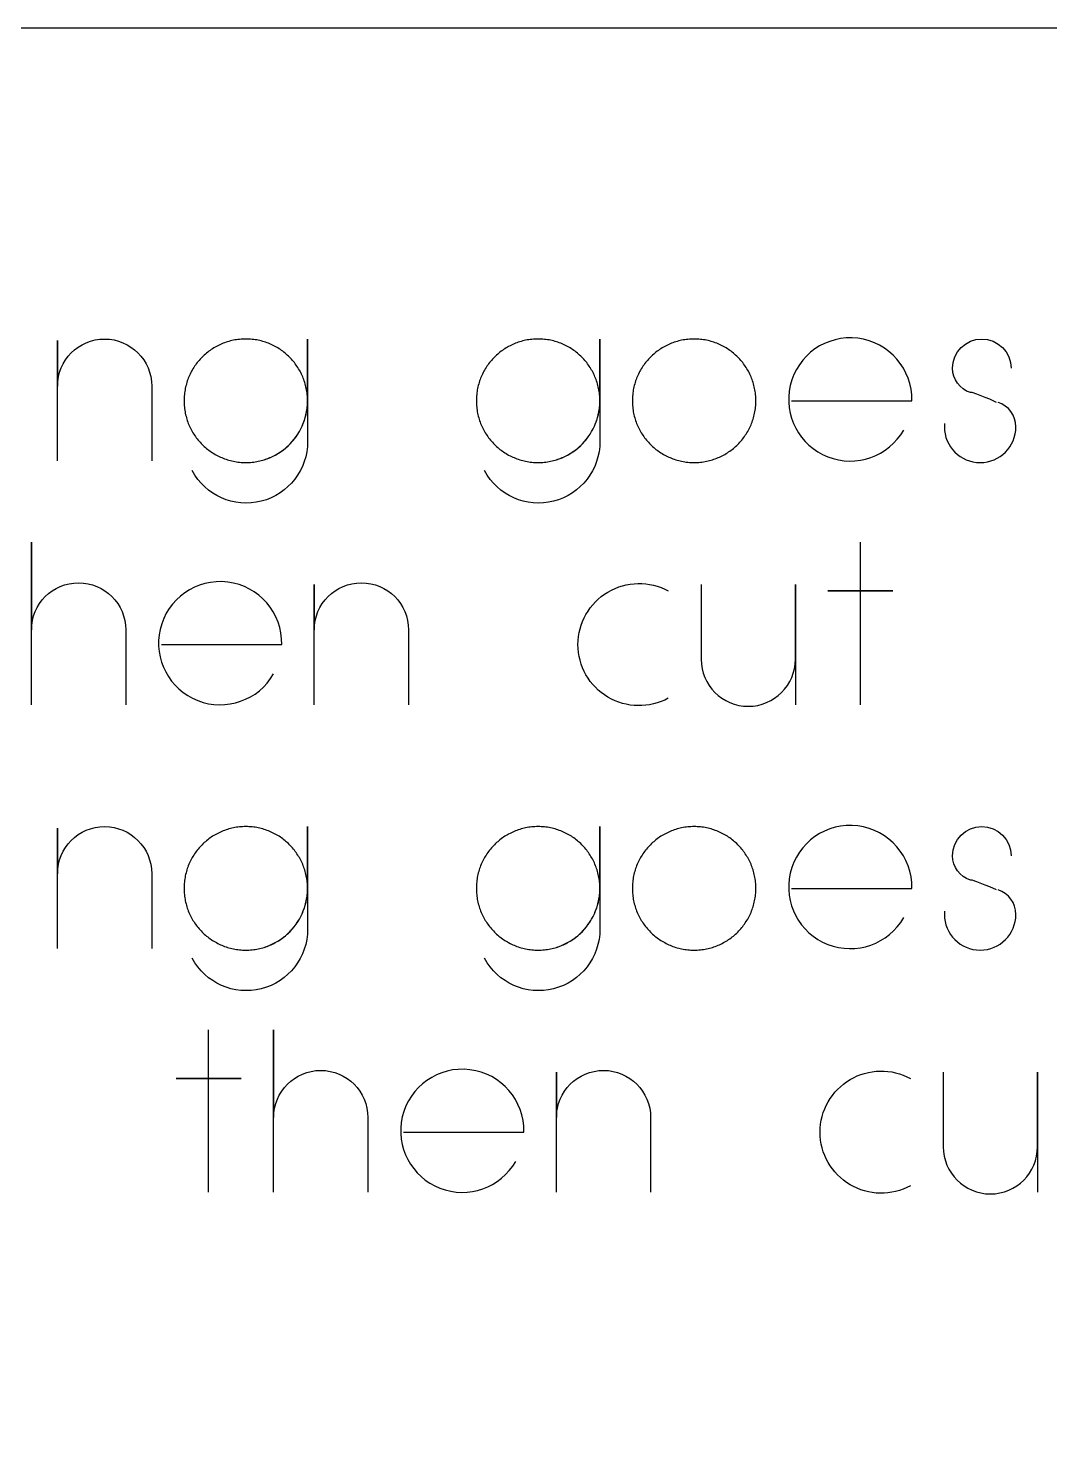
# Model space of a CAD drawing. Extents: x -841 to 4976, y -469 to 2808.
# Drawn here: x 2770.3 to 3021.7, y 2092.1 to 2440 of the extents above; entities that cross this region are included whole.
import ezdxf

# ---------------------------------------------------------------- set-up
doc = ezdxf.new("R2010")
doc.units = 0
doc.layers.add('T5_LOGOLAYER_20', color=18, linetype='CONTINUOUS')
doc.layers.add('T5_LOGOLAYER_21', color=18, linetype='CONTINUOUS')

msp = doc.modelspace()

# ---------------------------------------------------------------- linework, layer by layer
at = {"layer": 'T5_LOGOLAYER_20'}
msp.add_lwpolyline([(2519.23, 0), (3739.23, 0), (3739.23, 2440), (2519.23, 2440)], close=True, dxfattribs=at)
at = {"layer": 'T5_LOGOLAYER_21'}
for points in [[(2777.47, 2333.52), (2777.47, 2363.12), (2777.47, 2351.92, -1), (2800.67, 2351.92), (2800.67, 2333.52)], [(2823.82, 2333.12, 0.421631), (2839.02, 2348.72), (2839.02, 2363.52), (2839.02, 2338.32, -0.782349), (2810.62, 2331.12)], [(2895.77, 2333.12, 0.421631), (2910.97, 2348.72), (2910.97, 2363.52), (2910.97, 2338.32, -0.782349), (2882.57, 2331.12)], [(2958.17, 2348.32), (2987.77, 2348.32, 0.90232), (2957.82, 2352.05, 0.862347), (2985.77, 2341.12)], [(3008.57, 2347.92), (3006.97, 2348.72), (3005.77, 2349.12), (3003.77, 2349.92), (3002.57, 2350.32), (3002.17, 2350.32, -0.313298), (2997.77, 2356.32, -1), (3012.17, 2356.32)], [(2995.77, 2342.72), (2995.77, 2341.92, 1), (3013.37, 2341.92, 0.329104), (3008.97, 2347.92)], [(2771.07, 2273.52), (2771.07, 2313.52), (2771.07, 2291.92, -1), (2794.27, 2291.92), (2794.27, 2273.52)], [(2803.07, 2288.32), (2832.67, 2288.32, 0.90232), (2802.73, 2292.05, 0.862347), (2830.67, 2281.12)], [(2840.67, 2273.52), (2840.67, 2303.12), (2840.67, 2291.92, -1), (2863.87, 2291.92), (2863.87, 2273.52)], [(2927.82, 2275.12, -0.569347), (2905.58, 2288.32, -0.569347), (2927.82, 2301.52)], [(2935.9, 2303.12), (2935.9, 2284.72, 1), (2959.1, 2284.72), (2959.1, 2303.12), (2959.1, 2273.52)], [(2958.17, 2228.32), (2987.77, 2228.32, 0.90232), (2957.82, 2232.05, 0.862347), (2985.77, 2221.12)], [(2777.47, 2213.52), (2777.47, 2243.12), (2777.47, 2231.92, -1), (2800.67, 2231.92), (2800.67, 2213.52)], [(2823.82, 2213.12, 0.421631), (2839.02, 2228.72), (2839.02, 2243.52), (2839.02, 2218.32, -0.782349), (2810.62, 2211.12)], [(2895.77, 2213.12, 0.421631), (2910.97, 2228.72), (2910.97, 2243.52), (2910.97, 2218.32, -0.782349), (2882.57, 2211.12)], [(3008.57, 2227.92), (3006.97, 2228.72), (3005.77, 2229.12), (3003.77, 2229.92), (3002.57, 2230.32), (3002.17, 2230.32, -0.313298), (2997.77, 2236.32, -1), (3012.17, 2236.32)], [(2995.77, 2222.72), (2995.77, 2221.92, 1), (3013.37, 2221.92, 0.329104), (3008.97, 2227.92)], [(2830.67, 2153.52), (2830.67, 2193.52), (2830.67, 2171.92, -1), (2853.87, 2171.92), (2853.87, 2153.52)], [(2862.67, 2168.32), (2892.27, 2168.32, 0.90232), (2862.33, 2172.05, 0.862347), (2890.27, 2161.12)], [(2900.27, 2153.52), (2900.27, 2183.12), (2900.27, 2171.92, -1), (2923.47, 2171.92), (2923.47, 2153.52)], [(2987.42, 2155.12, -0.569347), (2965.18, 2168.32, -0.569347), (2987.42, 2181.52)], [(2995.5, 2183.12), (2995.5, 2164.72, 1), (3018.7, 2164.72), (3018.7, 2183.12), (3018.7, 2153.52)]]:
    msp.add_lwpolyline(points, format="xyb", dxfattribs=at)
for points in [[(2823.82, 2333.12), (2824.21, 2333.13), (2824.6, 2333.14), (2824.99, 2333.17), (2825.37, 2333.2), (2825.76, 2333.24), (2826.14, 2333.3), (2826.51, 2333.36), (2826.88, 2333.43), (2827.25, 2333.51), (2827.62, 2333.6), (2827.98, 2333.7), (2828.34, 2333.8), (2828.7, 2333.92), (2829.05, 2334.04), (2829.39, 2334.18), (2829.74, 2334.32), (2830.08, 2334.46), (2830.41, 2334.62), (2830.74, 2334.78), (2831.07, 2334.96), (2831.39, 2335.13), (2831.7, 2335.32), (2832.01, 2335.52), (2832.32, 2335.72), (2832.62, 2335.93), (2832.92, 2336.14), (2833.2, 2336.36), (2833.49, 2336.59), (2833.77, 2336.83), (2834.04, 2337.07), (2834.31, 2337.32), (2834.57, 2337.57), (2834.82, 2337.83), (2835.07, 2338.1), (2835.31, 2338.37), (2835.55, 2338.65), (2835.78, 2338.94), (2836, 2339.23), (2836.22, 2339.52), (2836.42, 2339.82), (2836.63, 2340.13), (2836.82, 2340.44), (2837.01, 2340.76), (2837.19, 2341.08), (2837.36, 2341.4), (2837.52, 2341.73), (2837.68, 2342.07), (2837.83, 2342.4), (2837.97, 2342.75), (2838.1, 2343.09), (2838.22, 2343.45), (2838.34, 2343.8), (2838.44, 2344.16), (2838.54, 2344.52), (2838.63, 2344.89), (2838.71, 2345.26), (2838.78, 2345.63), (2838.85, 2346.01), (2838.9, 2346.39), (2838.94, 2346.77), (2838.98, 2347.15), (2839, 2347.54), (2839.02, 2347.93), (2839.02, 2348.32), (2839.02, 2348.71), (2839, 2349.1), (2838.98, 2349.49), (2838.94, 2349.88), (2838.9, 2350.26), (2838.85, 2350.64), (2838.78, 2351.01), (2838.71, 2351.38), (2838.63, 2351.75), (2838.54, 2352.12), (2838.44, 2352.48), (2838.34, 2352.84), (2838.22, 2353.2), (2838.1, 2353.55), (2837.97, 2353.89), (2837.83, 2354.24), (2837.68, 2354.58), (2837.52, 2354.91), (2837.36, 2355.24), (2837.19, 2355.57), (2837.01, 2355.89), (2836.82, 2356.2), (2836.63, 2356.51), (2836.42, 2356.82), (2836.22, 2357.12), (2836, 2357.42), (2835.78, 2357.71), (2835.55, 2357.99), (2835.31, 2358.27), (2835.07, 2358.54), (2834.82, 2358.81), (2834.57, 2359.07), (2834.31, 2359.32), (2834.04, 2359.57), (2833.77, 2359.81), (2833.49, 2360.05), (2833.2, 2360.28), (2832.92, 2360.5), (2832.62, 2360.72), (2832.32, 2360.93), (2832.01, 2361.13), (2831.7, 2361.32), (2831.39, 2361.51), (2831.07, 2361.69), (2830.74, 2361.86), (2830.41, 2362.02), (2830.08, 2362.18), (2829.74, 2362.33), (2829.39, 2362.47), (2829.05, 2362.6), (2828.7, 2362.72), (2828.34, 2362.84), (2827.98, 2362.94), (2827.62, 2363.04), (2827.25, 2363.13), (2826.88, 2363.21), (2826.51, 2363.28), (2826.14, 2363.35), (2825.76, 2363.4), (2825.37, 2363.44), (2824.99, 2363.48), (2824.6, 2363.5), (2824.21, 2363.52), (2823.82, 2363.52), (2823.43, 2363.52), (2823.04, 2363.5), (2822.65, 2363.48), (2822.27, 2363.44), (2821.88, 2363.4), (2821.51, 2363.35), (2821.13, 2363.28), (2820.76, 2363.21), (2820.39, 2363.13), (2820.02, 2363.04), (2819.66, 2362.94), (2819.3, 2362.84), (2818.95, 2362.72), (2818.59, 2362.6), (2818.25, 2362.47), (2817.9, 2362.33), (2817.57, 2362.18), (2817.23, 2362.02), (2816.9, 2361.86), (2816.58, 2361.69), (2816.25, 2361.51), (2815.94, 2361.32), (2815.63, 2361.13), (2815.32, 2360.93), (2815.02, 2360.72), (2814.73, 2360.5), (2814.44, 2360.28), (2814.15, 2360.05), (2813.87, 2359.81), (2813.6, 2359.57), (2813.33, 2359.32), (2813.07, 2359.07), (2812.82, 2358.81), (2812.57, 2358.54), (2812.33, 2358.27), (2812.09, 2357.99), (2811.86, 2357.71), (2811.64, 2357.42), (2811.42, 2357.12), (2811.22, 2356.82), (2811.02, 2356.51), (2810.82, 2356.2), (2810.63, 2355.89), (2810.46, 2355.57), (2810.28, 2355.24), (2810.12, 2354.91), (2809.96, 2354.58), (2809.82, 2354.24), (2809.67, 2353.89), (2809.54, 2353.55), (2809.42, 2353.2), (2809.3, 2352.84), (2809.2, 2352.48), (2809.1, 2352.12), (2809.01, 2351.75), (2808.93, 2351.38), (2808.86, 2351.01), (2808.8, 2350.64), (2808.74, 2350.26), (2808.7, 2349.88), (2808.66, 2349.49), (2808.64, 2349.1), (2808.63, 2348.71), (2808.62, 2348.32), (2808.63, 2347.93), (2808.64, 2347.54), (2808.66, 2347.15), (2808.7, 2346.77), (2808.74, 2346.39), (2808.8, 2346.01), (2808.86, 2345.63), (2808.93, 2345.26), (2809.01, 2344.89), (2809.1, 2344.52), (2809.2, 2344.16), (2809.3, 2343.8), (2809.42, 2343.45), (2809.54, 2343.09), (2809.67, 2342.75), (2809.82, 2342.4), (2809.96, 2342.07), (2810.12, 2341.73), (2810.28, 2341.4), (2810.46, 2341.08), (2810.63, 2340.76), (2810.82, 2340.44), (2811.02, 2340.13), (2811.22, 2339.82), (2811.42, 2339.52), (2811.64, 2339.23), (2811.86, 2338.94), (2812.09, 2338.65), (2812.33, 2338.37), (2812.57, 2338.1), (2812.82, 2337.83), (2813.07, 2337.57), (2813.33, 2337.32), (2813.6, 2337.07), (2813.87, 2336.83), (2814.15, 2336.59), (2814.44, 2336.36), (2814.73, 2336.14), (2815.02, 2335.93), (2815.32, 2335.72), (2815.63, 2335.52), (2815.94, 2335.32), (2816.25, 2335.13), (2816.58, 2334.96), (2816.9, 2334.78), (2817.23, 2334.62), (2817.57, 2334.46), (2817.9, 2334.32), (2818.25, 2334.18), (2818.59, 2334.04), (2818.95, 2333.92), (2819.3, 2333.8), (2819.66, 2333.7), (2820.02, 2333.6), (2820.39, 2333.51), (2820.76, 2333.43), (2821.13, 2333.36), (2821.51, 2333.3), (2821.88, 2333.24), (2822.27, 2333.2), (2822.65, 2333.17), (2823.04, 2333.14), (2823.43, 2333.13)], [(2895.77, 2333.12), (2896.16, 2333.13), (2896.55, 2333.14), (2896.94, 2333.17), (2897.32, 2333.2), (2897.7, 2333.24), (2898.08, 2333.3), (2898.46, 2333.36), (2898.83, 2333.43), (2899.2, 2333.51), (2899.57, 2333.6), (2899.93, 2333.7), (2900.29, 2333.8), (2900.64, 2333.92), (2900.99, 2334.04), (2901.34, 2334.18), (2901.68, 2334.32), (2902.02, 2334.46), (2902.36, 2334.62), (2902.69, 2334.78), (2903.01, 2334.96), (2903.33, 2335.13), (2903.65, 2335.32), (2903.96, 2335.52), (2904.27, 2335.72), (2904.57, 2335.93), (2904.86, 2336.14), (2905.15, 2336.36), (2905.44, 2336.59), (2905.71, 2336.83), (2905.99, 2337.07), (2906.25, 2337.32), (2906.52, 2337.57), (2906.77, 2337.83), (2907.02, 2338.1), (2907.26, 2338.37), (2907.5, 2338.65), (2907.73, 2338.94), (2907.95, 2339.23), (2908.16, 2339.52), (2908.37, 2339.82), (2908.57, 2340.13), (2908.77, 2340.44), (2908.95, 2340.76), (2909.13, 2341.08), (2909.3, 2341.4), (2909.47, 2341.73), (2909.62, 2342.07), (2909.77, 2342.4), (2909.91, 2342.75), (2910.05, 2343.09), (2910.17, 2343.45), (2910.28, 2343.8), (2910.39, 2344.16), (2910.49, 2344.52), (2910.58, 2344.89), (2910.66, 2345.26), (2910.73, 2345.63), (2910.79, 2346.01), (2910.85, 2346.39), (2910.89, 2346.77), (2910.92, 2347.15), (2910.95, 2347.54), (2910.96, 2347.93), (2910.97, 2348.32), (2910.96, 2348.71), (2910.95, 2349.1), (2910.92, 2349.49), (2910.89, 2349.88), (2910.85, 2350.26), (2910.79, 2350.64), (2910.73, 2351.01), (2910.66, 2351.38), (2910.58, 2351.75), (2910.49, 2352.12), (2910.39, 2352.48), (2910.28, 2352.84), (2910.17, 2353.2), (2910.05, 2353.55), (2909.91, 2353.89), (2909.77, 2354.24), (2909.62, 2354.58), (2909.47, 2354.91), (2909.3, 2355.24), (2909.13, 2355.57), (2908.95, 2355.89), (2908.77, 2356.2), (2908.57, 2356.51), (2908.37, 2356.82), (2908.16, 2357.12), (2907.95, 2357.42), (2907.73, 2357.71), (2907.5, 2357.99), (2907.26, 2358.27), (2907.02, 2358.54), (2906.77, 2358.81), (2906.52, 2359.07), (2906.25, 2359.32), (2905.99, 2359.57), (2905.71, 2359.81), (2905.44, 2360.05), (2905.15, 2360.28), (2904.86, 2360.5), (2904.57, 2360.72), (2904.27, 2360.93), (2903.96, 2361.13), (2903.65, 2361.32), (2903.33, 2361.51), (2903.01, 2361.69), (2902.69, 2361.86), (2902.36, 2362.02), (2902.02, 2362.18), (2901.68, 2362.33), (2901.34, 2362.47), (2900.99, 2362.6), (2900.64, 2362.72), (2900.29, 2362.84), (2899.93, 2362.94), (2899.57, 2363.04), (2899.2, 2363.13), (2898.83, 2363.21), (2898.46, 2363.28), (2898.08, 2363.35), (2897.7, 2363.4), (2897.32, 2363.44), (2896.94, 2363.48), (2896.55, 2363.5), (2896.16, 2363.52), (2895.77, 2363.52), (2895.38, 2363.52), (2894.99, 2363.5), (2894.6, 2363.48), (2894.21, 2363.44), (2893.83, 2363.4), (2893.45, 2363.35), (2893.08, 2363.28), (2892.7, 2363.21), (2892.33, 2363.13), (2891.97, 2363.04), (2891.61, 2362.94), (2891.25, 2362.84), (2890.89, 2362.72), (2890.54, 2362.6), (2890.19, 2362.47), (2889.85, 2362.33), (2889.51, 2362.18), (2889.18, 2362.02), (2888.85, 2361.86), (2888.52, 2361.69), (2888.2, 2361.51), (2887.89, 2361.32), (2887.57, 2361.13), (2887.27, 2360.93), (2886.97, 2360.72), (2886.67, 2360.5), (2886.38, 2360.28), (2886.1, 2360.05), (2885.82, 2359.81), (2885.55, 2359.57), (2885.28, 2359.32), (2885.02, 2359.07), (2884.76, 2358.81), (2884.52, 2358.54), (2884.27, 2358.27), (2884.04, 2357.99), (2883.81, 2357.71), (2883.59, 2357.42), (2883.37, 2357.12), (2883.16, 2356.82), (2882.96, 2356.51), (2882.77, 2356.2), (2882.58, 2355.89), (2882.4, 2355.57), (2882.23, 2355.24), (2882.07, 2354.91), (2881.91, 2354.58), (2881.76, 2354.24), (2881.62, 2353.89), (2881.49, 2353.55), (2881.37, 2353.2), (2881.25, 2352.84), (2881.14, 2352.48), (2881.05, 2352.12), (2880.96, 2351.75), (2880.88, 2351.38), (2880.8, 2351.01), (2880.74, 2350.64), (2880.69, 2350.26), (2880.65, 2349.88), (2880.61, 2349.49), (2880.59, 2349.1), (2880.57, 2348.71), (2880.57, 2348.32), (2880.57, 2347.93), (2880.59, 2347.54), (2880.61, 2347.15), (2880.65, 2346.77), (2880.69, 2346.39), (2880.74, 2346.01), (2880.8, 2345.63), (2880.88, 2345.26), (2880.96, 2344.89), (2881.05, 2344.52), (2881.14, 2344.16), (2881.25, 2343.8), (2881.37, 2343.45), (2881.49, 2343.09), (2881.62, 2342.75), (2881.76, 2342.4), (2881.91, 2342.07), (2882.07, 2341.73), (2882.23, 2341.4), (2882.4, 2341.08), (2882.58, 2340.76), (2882.77, 2340.44), (2882.96, 2340.13), (2883.16, 2339.82), (2883.37, 2339.52), (2883.59, 2339.23), (2883.81, 2338.94), (2884.04, 2338.65), (2884.27, 2338.37), (2884.52, 2338.1), (2884.76, 2337.83), (2885.02, 2337.57), (2885.28, 2337.32), (2885.55, 2337.07), (2885.82, 2336.83), (2886.1, 2336.59), (2886.38, 2336.36), (2886.67, 2336.14), (2886.97, 2335.93), (2887.27, 2335.72), (2887.57, 2335.52), (2887.89, 2335.32), (2888.2, 2335.13), (2888.52, 2334.96), (2888.85, 2334.78), (2889.18, 2334.62), (2889.51, 2334.46), (2889.85, 2334.32), (2890.19, 2334.18), (2890.54, 2334.04), (2890.89, 2333.92), (2891.25, 2333.8), (2891.61, 2333.7), (2891.97, 2333.6), (2892.33, 2333.51), (2892.7, 2333.43), (2893.08, 2333.36), (2893.45, 2333.3), (2893.83, 2333.24), (2894.21, 2333.2), (2894.6, 2333.17), (2894.99, 2333.14), (2895.38, 2333.13)], [(2934.17, 2333.12), (2934.56, 2333.13), (2934.95, 2333.14), (2935.34, 2333.17), (2935.72, 2333.2), (2936.1, 2333.24), (2936.48, 2333.3), (2936.86, 2333.36), (2937.23, 2333.43), (2937.6, 2333.51), (2937.97, 2333.6), (2938.33, 2333.7), (2938.69, 2333.8), (2939.04, 2333.92), (2939.39, 2334.04), (2939.74, 2334.18), (2940.08, 2334.32), (2940.42, 2334.46), (2940.76, 2334.62), (2941.09, 2334.78), (2941.41, 2334.96), (2941.73, 2335.13), (2942.05, 2335.32), (2942.36, 2335.52), (2942.67, 2335.72), (2942.97, 2335.93), (2943.26, 2336.14), (2943.55, 2336.36), (2943.84, 2336.59), (2944.11, 2336.83), (2944.39, 2337.07), (2944.65, 2337.32), (2944.92, 2337.57), (2945.17, 2337.83), (2945.42, 2338.1), (2945.66, 2338.37), (2945.9, 2338.65), (2946.13, 2338.94), (2946.35, 2339.23), (2946.56, 2339.52), (2946.77, 2339.82), (2946.97, 2340.13), (2947.17, 2340.44), (2947.35, 2340.76), (2947.53, 2341.08), (2947.7, 2341.4), (2947.87, 2341.73), (2948.02, 2342.07), (2948.17, 2342.4), (2948.31, 2342.75), (2948.45, 2343.09), (2948.57, 2343.45), (2948.68, 2343.8), (2948.79, 2344.16), (2948.89, 2344.52), (2948.98, 2344.89), (2949.06, 2345.26), (2949.13, 2345.63), (2949.19, 2346.01), (2949.25, 2346.39), (2949.29, 2346.77), (2949.32, 2347.15), (2949.35, 2347.54), (2949.36, 2347.93), (2949.37, 2348.32), (2949.36, 2348.71), (2949.35, 2349.1), (2949.32, 2349.49), (2949.29, 2349.88), (2949.25, 2350.26), (2949.19, 2350.64), (2949.13, 2351.01), (2949.06, 2351.38), (2948.98, 2351.75), (2948.89, 2352.12), (2948.79, 2352.48), (2948.68, 2352.84), (2948.57, 2353.2), (2948.45, 2353.55), (2948.31, 2353.89), (2948.17, 2354.24), (2948.02, 2354.58), (2947.87, 2354.91), (2947.7, 2355.24), (2947.53, 2355.57), (2947.35, 2355.89), (2947.17, 2356.2), (2946.97, 2356.51), (2946.77, 2356.82), (2946.56, 2357.12), (2946.35, 2357.42), (2946.13, 2357.71), (2945.9, 2357.99), (2945.66, 2358.27), (2945.42, 2358.54), (2945.17, 2358.81), (2944.92, 2359.07), (2944.65, 2359.32), (2944.39, 2359.57), (2944.11, 2359.81), (2943.84, 2360.05), (2943.55, 2360.28), (2943.26, 2360.5), (2942.97, 2360.72), (2942.67, 2360.93), (2942.36, 2361.13), (2942.05, 2361.32), (2941.73, 2361.51), (2941.41, 2361.69), (2941.09, 2361.86), (2940.76, 2362.02), (2940.42, 2362.18), (2940.08, 2362.33), (2939.74, 2362.47), (2939.39, 2362.6), (2939.04, 2362.72), (2938.69, 2362.84), (2938.33, 2362.94), (2937.97, 2363.04), (2937.6, 2363.13), (2937.23, 2363.21), (2936.86, 2363.28), (2936.48, 2363.35), (2936.1, 2363.4), (2935.72, 2363.44), (2935.34, 2363.48), (2934.95, 2363.5), (2934.56, 2363.52), (2934.17, 2363.52), (2933.78, 2363.52), (2933.39, 2363.5), (2933, 2363.48), (2932.61, 2363.44), (2932.23, 2363.4), (2931.85, 2363.35), (2931.48, 2363.28), (2931.1, 2363.21), (2930.73, 2363.13), (2930.37, 2363.04), (2930.01, 2362.94), (2929.65, 2362.84), (2929.29, 2362.72), (2928.94, 2362.6), (2928.59, 2362.47), (2928.25, 2362.33), (2927.91, 2362.18), (2927.58, 2362.02), (2927.25, 2361.86), (2926.92, 2361.69), (2926.6, 2361.51), (2926.29, 2361.32), (2925.97, 2361.13), (2925.67, 2360.93), (2925.37, 2360.72), (2925.07, 2360.5), (2924.78, 2360.28), (2924.5, 2360.05), (2924.22, 2359.81), (2923.95, 2359.57), (2923.68, 2359.32), (2923.42, 2359.07), (2923.16, 2358.81), (2922.92, 2358.54), (2922.67, 2358.27), (2922.44, 2357.99), (2922.21, 2357.71), (2921.99, 2357.42), (2921.77, 2357.12), (2921.56, 2356.82), (2921.36, 2356.51), (2921.17, 2356.2), (2920.98, 2355.89), (2920.8, 2355.57), (2920.63, 2355.24), (2920.47, 2354.91), (2920.31, 2354.58), (2920.16, 2354.24), (2920.02, 2353.89), (2919.89, 2353.55), (2919.77, 2353.2), (2919.65, 2352.84), (2919.54, 2352.48), (2919.45, 2352.12), (2919.36, 2351.75), (2919.28, 2351.38), (2919.2, 2351.01), (2919.14, 2350.64), (2919.09, 2350.26), (2919.05, 2349.88), (2919.01, 2349.49), (2918.99, 2349.1), (2918.97, 2348.71), (2918.97, 2348.32), (2918.97, 2347.93), (2918.99, 2347.54), (2919.01, 2347.15), (2919.05, 2346.77), (2919.09, 2346.39), (2919.14, 2346.01), (2919.2, 2345.63), (2919.28, 2345.26), (2919.36, 2344.89), (2919.45, 2344.52), (2919.54, 2344.16), (2919.65, 2343.8), (2919.77, 2343.45), (2919.89, 2343.09), (2920.02, 2342.75), (2920.16, 2342.4), (2920.31, 2342.07), (2920.47, 2341.73), (2920.63, 2341.4), (2920.8, 2341.08), (2920.98, 2340.76), (2921.17, 2340.44), (2921.36, 2340.13), (2921.56, 2339.82), (2921.77, 2339.52), (2921.99, 2339.23), (2922.21, 2338.94), (2922.44, 2338.65), (2922.67, 2338.37), (2922.92, 2338.1), (2923.16, 2337.83), (2923.42, 2337.57), (2923.68, 2337.32), (2923.95, 2337.07), (2924.22, 2336.83), (2924.5, 2336.59), (2924.78, 2336.36), (2925.07, 2336.14), (2925.37, 2335.93), (2925.67, 2335.72), (2925.97, 2335.52), (2926.29, 2335.32), (2926.6, 2335.13), (2926.92, 2334.96), (2927.25, 2334.78), (2927.58, 2334.62), (2927.91, 2334.46), (2928.25, 2334.32), (2928.59, 2334.18), (2928.94, 2334.04), (2929.29, 2333.92), (2929.65, 2333.8), (2930.01, 2333.7), (2930.37, 2333.6), (2930.73, 2333.51), (2931.1, 2333.43), (2931.48, 2333.36), (2931.85, 2333.3), (2932.23, 2333.24), (2932.61, 2333.2), (2933, 2333.17), (2933.39, 2333.14), (2933.78, 2333.13)], [(2823.82, 2213.12), (2824.21, 2213.13), (2824.6, 2213.14), (2824.99, 2213.17), (2825.37, 2213.2), (2825.76, 2213.24), (2826.14, 2213.3), (2826.51, 2213.36), (2826.88, 2213.43), (2827.25, 2213.51), (2827.62, 2213.6), (2827.98, 2213.7), (2828.34, 2213.8), (2828.7, 2213.92), (2829.05, 2214.04), (2829.39, 2214.18), (2829.74, 2214.32), (2830.08, 2214.46), (2830.41, 2214.62), (2830.74, 2214.78), (2831.07, 2214.96), (2831.39, 2215.13), (2831.7, 2215.32), (2832.01, 2215.52), (2832.32, 2215.72), (2832.62, 2215.93), (2832.92, 2216.14), (2833.2, 2216.36), (2833.49, 2216.59), (2833.77, 2216.83), (2834.04, 2217.07), (2834.31, 2217.32), (2834.57, 2217.57), (2834.82, 2217.83), (2835.07, 2218.1), (2835.31, 2218.37), (2835.55, 2218.65), (2835.78, 2218.94), (2836, 2219.23), (2836.22, 2219.52), (2836.42, 2219.82), (2836.63, 2220.13), (2836.82, 2220.44), (2837.01, 2220.76), (2837.19, 2221.08), (2837.36, 2221.4), (2837.52, 2221.73), (2837.68, 2222.07), (2837.83, 2222.4), (2837.97, 2222.75), (2838.1, 2223.09), (2838.22, 2223.45), (2838.34, 2223.8), (2838.44, 2224.16), (2838.54, 2224.52), (2838.63, 2224.89), (2838.71, 2225.26), (2838.78, 2225.63), (2838.85, 2226.01), (2838.9, 2226.39), (2838.94, 2226.77), (2838.98, 2227.15), (2839, 2227.54), (2839.02, 2227.93), (2839.02, 2228.32), (2839.02, 2228.71), (2839, 2229.1), (2838.98, 2229.49), (2838.94, 2229.88), (2838.9, 2230.26), (2838.85, 2230.64), (2838.78, 2231.01), (2838.71, 2231.38), (2838.63, 2231.75), (2838.54, 2232.12), (2838.44, 2232.48), (2838.34, 2232.84), (2838.22, 2233.2), (2838.1, 2233.55), (2837.97, 2233.89), (2837.83, 2234.24), (2837.68, 2234.58), (2837.52, 2234.91), (2837.36, 2235.24), (2837.19, 2235.57), (2837.01, 2235.89), (2836.82, 2236.2), (2836.63, 2236.51), (2836.42, 2236.82), (2836.22, 2237.12), (2836, 2237.42), (2835.78, 2237.71), (2835.55, 2237.99), (2835.31, 2238.27), (2835.07, 2238.54), (2834.82, 2238.81), (2834.57, 2239.07), (2834.31, 2239.32), (2834.04, 2239.57), (2833.77, 2239.81), (2833.49, 2240.05), (2833.2, 2240.28), (2832.92, 2240.5), (2832.62, 2240.72), (2832.32, 2240.93), (2832.01, 2241.13), (2831.7, 2241.32), (2831.39, 2241.51), (2831.07, 2241.69), (2830.74, 2241.86), (2830.41, 2242.02), (2830.08, 2242.18), (2829.74, 2242.33), (2829.39, 2242.47), (2829.05, 2242.6), (2828.7, 2242.72), (2828.34, 2242.84), (2827.98, 2242.94), (2827.62, 2243.04), (2827.25, 2243.13), (2826.88, 2243.21), (2826.51, 2243.28), (2826.14, 2243.35), (2825.76, 2243.4), (2825.37, 2243.44), (2824.99, 2243.48), (2824.6, 2243.5), (2824.21, 2243.52), (2823.82, 2243.52), (2823.43, 2243.52), (2823.04, 2243.5), (2822.65, 2243.48), (2822.27, 2243.44), (2821.88, 2243.4), (2821.51, 2243.35), (2821.13, 2243.28), (2820.76, 2243.21), (2820.39, 2243.13), (2820.02, 2243.04), (2819.66, 2242.94), (2819.3, 2242.84), (2818.95, 2242.72), (2818.59, 2242.6), (2818.25, 2242.47), (2817.9, 2242.33), (2817.57, 2242.18), (2817.23, 2242.02), (2816.9, 2241.86), (2816.58, 2241.69), (2816.25, 2241.51), (2815.94, 2241.32), (2815.63, 2241.13), (2815.32, 2240.93), (2815.02, 2240.72), (2814.73, 2240.5), (2814.44, 2240.28), (2814.15, 2240.05), (2813.87, 2239.81), (2813.6, 2239.57), (2813.33, 2239.32), (2813.07, 2239.07), (2812.82, 2238.81), (2812.57, 2238.54), (2812.33, 2238.27), (2812.09, 2237.99), (2811.86, 2237.71), (2811.64, 2237.42), (2811.42, 2237.12), (2811.22, 2236.82), (2811.02, 2236.51), (2810.82, 2236.2), (2810.63, 2235.89), (2810.46, 2235.57), (2810.28, 2235.24), (2810.12, 2234.91), (2809.96, 2234.58), (2809.82, 2234.24), (2809.67, 2233.89), (2809.54, 2233.55), (2809.42, 2233.2), (2809.3, 2232.84), (2809.2, 2232.48), (2809.1, 2232.12), (2809.01, 2231.75), (2808.93, 2231.38), (2808.86, 2231.01), (2808.8, 2230.64), (2808.74, 2230.26), (2808.7, 2229.88), (2808.66, 2229.49), (2808.64, 2229.1), (2808.63, 2228.71), (2808.62, 2228.32), (2808.63, 2227.93), (2808.64, 2227.54), (2808.66, 2227.15), (2808.7, 2226.77), (2808.74, 2226.39), (2808.8, 2226.01), (2808.86, 2225.63), (2808.93, 2225.26), (2809.01, 2224.89), (2809.1, 2224.52), (2809.2, 2224.16), (2809.3, 2223.8), (2809.42, 2223.45), (2809.54, 2223.09), (2809.67, 2222.75), (2809.82, 2222.4), (2809.96, 2222.07), (2810.12, 2221.73), (2810.28, 2221.4), (2810.46, 2221.08), (2810.63, 2220.76), (2810.82, 2220.44), (2811.02, 2220.13), (2811.22, 2219.82), (2811.42, 2219.52), (2811.64, 2219.23), (2811.86, 2218.94), (2812.09, 2218.65), (2812.33, 2218.37), (2812.57, 2218.1), (2812.82, 2217.83), (2813.07, 2217.57), (2813.33, 2217.32), (2813.6, 2217.07), (2813.87, 2216.83), (2814.15, 2216.59), (2814.44, 2216.36), (2814.73, 2216.14), (2815.02, 2215.93), (2815.32, 2215.72), (2815.63, 2215.52), (2815.94, 2215.32), (2816.25, 2215.13), (2816.58, 2214.96), (2816.9, 2214.78), (2817.23, 2214.62), (2817.57, 2214.46), (2817.9, 2214.32), (2818.25, 2214.18), (2818.59, 2214.04), (2818.95, 2213.92), (2819.3, 2213.8), (2819.66, 2213.7), (2820.02, 2213.6), (2820.39, 2213.51), (2820.76, 2213.43), (2821.13, 2213.36), (2821.51, 2213.3), (2821.88, 2213.24), (2822.27, 2213.2), (2822.65, 2213.17), (2823.04, 2213.14), (2823.43, 2213.13)], [(2895.77, 2213.12), (2896.16, 2213.13), (2896.55, 2213.14), (2896.94, 2213.17), (2897.32, 2213.2), (2897.7, 2213.24), (2898.08, 2213.3), (2898.46, 2213.36), (2898.83, 2213.43), (2899.2, 2213.51), (2899.57, 2213.6), (2899.93, 2213.7), (2900.29, 2213.8), (2900.64, 2213.92), (2900.99, 2214.04), (2901.34, 2214.18), (2901.68, 2214.32), (2902.02, 2214.46), (2902.36, 2214.62), (2902.69, 2214.78), (2903.01, 2214.96), (2903.33, 2215.13), (2903.65, 2215.32), (2903.96, 2215.52), (2904.27, 2215.72), (2904.57, 2215.93), (2904.86, 2216.14), (2905.15, 2216.36), (2905.44, 2216.59), (2905.71, 2216.83), (2905.99, 2217.07), (2906.25, 2217.32), (2906.52, 2217.57), (2906.77, 2217.83), (2907.02, 2218.1), (2907.26, 2218.37), (2907.5, 2218.65), (2907.73, 2218.94), (2907.95, 2219.23), (2908.16, 2219.52), (2908.37, 2219.82), (2908.57, 2220.13), (2908.77, 2220.44), (2908.95, 2220.76), (2909.13, 2221.08), (2909.3, 2221.4), (2909.47, 2221.73), (2909.62, 2222.07), (2909.77, 2222.4), (2909.91, 2222.75), (2910.05, 2223.09), (2910.17, 2223.45), (2910.28, 2223.8), (2910.39, 2224.16), (2910.49, 2224.52), (2910.58, 2224.89), (2910.66, 2225.26), (2910.73, 2225.63), (2910.79, 2226.01), (2910.85, 2226.39), (2910.89, 2226.77), (2910.92, 2227.15), (2910.95, 2227.54), (2910.96, 2227.93), (2910.97, 2228.32), (2910.96, 2228.71), (2910.95, 2229.1), (2910.92, 2229.49), (2910.89, 2229.88), (2910.85, 2230.26), (2910.79, 2230.64), (2910.73, 2231.01), (2910.66, 2231.38), (2910.58, 2231.75), (2910.49, 2232.12), (2910.39, 2232.48), (2910.28, 2232.84), (2910.17, 2233.2), (2910.05, 2233.55), (2909.91, 2233.89), (2909.77, 2234.24), (2909.62, 2234.58), (2909.47, 2234.91), (2909.3, 2235.24), (2909.13, 2235.57), (2908.95, 2235.89), (2908.77, 2236.2), (2908.57, 2236.51), (2908.37, 2236.82), (2908.16, 2237.12), (2907.95, 2237.42), (2907.73, 2237.71), (2907.5, 2237.99), (2907.26, 2238.27), (2907.02, 2238.54), (2906.77, 2238.81), (2906.52, 2239.07), (2906.25, 2239.32), (2905.99, 2239.57), (2905.71, 2239.81), (2905.44, 2240.05), (2905.15, 2240.28), (2904.86, 2240.5), (2904.57, 2240.72), (2904.27, 2240.93), (2903.96, 2241.13), (2903.65, 2241.32), (2903.33, 2241.51), (2903.01, 2241.69), (2902.69, 2241.86), (2902.36, 2242.02), (2902.02, 2242.18), (2901.68, 2242.33), (2901.34, 2242.47), (2900.99, 2242.6), (2900.64, 2242.72), (2900.29, 2242.84), (2899.93, 2242.94), (2899.57, 2243.04), (2899.2, 2243.13), (2898.83, 2243.21), (2898.46, 2243.28), (2898.08, 2243.35), (2897.7, 2243.4), (2897.32, 2243.44), (2896.94, 2243.48), (2896.55, 2243.5), (2896.16, 2243.52), (2895.77, 2243.52), (2895.38, 2243.52), (2894.99, 2243.5), (2894.6, 2243.48), (2894.21, 2243.44), (2893.83, 2243.4), (2893.45, 2243.35), (2893.08, 2243.28), (2892.7, 2243.21), (2892.33, 2243.13), (2891.97, 2243.04), (2891.61, 2242.94), (2891.25, 2242.84), (2890.89, 2242.72), (2890.54, 2242.6), (2890.19, 2242.47), (2889.85, 2242.33), (2889.51, 2242.18), (2889.18, 2242.02), (2888.85, 2241.86), (2888.52, 2241.69), (2888.2, 2241.51), (2887.89, 2241.32), (2887.57, 2241.13), (2887.27, 2240.93), (2886.97, 2240.72), (2886.67, 2240.5), (2886.38, 2240.28), (2886.1, 2240.05), (2885.82, 2239.81), (2885.55, 2239.57), (2885.28, 2239.32), (2885.02, 2239.07), (2884.76, 2238.81), (2884.52, 2238.54), (2884.27, 2238.27), (2884.04, 2237.99), (2883.81, 2237.71), (2883.59, 2237.42), (2883.37, 2237.12), (2883.16, 2236.82), (2882.96, 2236.51), (2882.77, 2236.2), (2882.58, 2235.89), (2882.4, 2235.57), (2882.23, 2235.24), (2882.07, 2234.91), (2881.91, 2234.58), (2881.76, 2234.24), (2881.62, 2233.89), (2881.49, 2233.55), (2881.37, 2233.2), (2881.25, 2232.84), (2881.14, 2232.48), (2881.05, 2232.12), (2880.96, 2231.75), (2880.88, 2231.38), (2880.8, 2231.01), (2880.74, 2230.64), (2880.69, 2230.26), (2880.65, 2229.88), (2880.61, 2229.49), (2880.59, 2229.1), (2880.57, 2228.71), (2880.57, 2228.32), (2880.57, 2227.93), (2880.59, 2227.54), (2880.61, 2227.15), (2880.65, 2226.77), (2880.69, 2226.39), (2880.74, 2226.01), (2880.8, 2225.63), (2880.88, 2225.26), (2880.96, 2224.89), (2881.05, 2224.52), (2881.14, 2224.16), (2881.25, 2223.8), (2881.37, 2223.45), (2881.49, 2223.09), (2881.62, 2222.75), (2881.76, 2222.4), (2881.91, 2222.07), (2882.07, 2221.73), (2882.23, 2221.4), (2882.4, 2221.08), (2882.58, 2220.76), (2882.77, 2220.44), (2882.96, 2220.13), (2883.16, 2219.82), (2883.37, 2219.52), (2883.59, 2219.23), (2883.81, 2218.94), (2884.04, 2218.65), (2884.27, 2218.37), (2884.52, 2218.1), (2884.76, 2217.83), (2885.02, 2217.57), (2885.28, 2217.32), (2885.55, 2217.07), (2885.82, 2216.83), (2886.1, 2216.59), (2886.38, 2216.36), (2886.67, 2216.14), (2886.97, 2215.93), (2887.27, 2215.72), (2887.57, 2215.52), (2887.89, 2215.32), (2888.2, 2215.13), (2888.52, 2214.96), (2888.85, 2214.78), (2889.18, 2214.62), (2889.51, 2214.46), (2889.85, 2214.32), (2890.19, 2214.18), (2890.54, 2214.04), (2890.89, 2213.92), (2891.25, 2213.8), (2891.61, 2213.7), (2891.97, 2213.6), (2892.33, 2213.51), (2892.7, 2213.43), (2893.08, 2213.36), (2893.45, 2213.3), (2893.83, 2213.24), (2894.21, 2213.2), (2894.6, 2213.17), (2894.99, 2213.14), (2895.38, 2213.13)], [(2934.17, 2213.12), (2934.56, 2213.13), (2934.95, 2213.14), (2935.34, 2213.17), (2935.72, 2213.2), (2936.1, 2213.24), (2936.48, 2213.3), (2936.86, 2213.36), (2937.23, 2213.43), (2937.6, 2213.51), (2937.97, 2213.6), (2938.33, 2213.7), (2938.69, 2213.8), (2939.04, 2213.92), (2939.39, 2214.04), (2939.74, 2214.18), (2940.08, 2214.32), (2940.42, 2214.46), (2940.76, 2214.62), (2941.09, 2214.78), (2941.41, 2214.96), (2941.73, 2215.13), (2942.05, 2215.32), (2942.36, 2215.52), (2942.67, 2215.72), (2942.97, 2215.93), (2943.26, 2216.14), (2943.55, 2216.36), (2943.84, 2216.59), (2944.11, 2216.83), (2944.39, 2217.07), (2944.65, 2217.32), (2944.92, 2217.57), (2945.17, 2217.83), (2945.42, 2218.1), (2945.66, 2218.37), (2945.9, 2218.65), (2946.13, 2218.94), (2946.35, 2219.23), (2946.56, 2219.52), (2946.77, 2219.82), (2946.97, 2220.13), (2947.17, 2220.44), (2947.35, 2220.76), (2947.53, 2221.08), (2947.7, 2221.4), (2947.87, 2221.73), (2948.02, 2222.07), (2948.17, 2222.4), (2948.31, 2222.75), (2948.45, 2223.09), (2948.57, 2223.45), (2948.68, 2223.8), (2948.79, 2224.16), (2948.89, 2224.52), (2948.98, 2224.89), (2949.06, 2225.26), (2949.13, 2225.63), (2949.19, 2226.01), (2949.25, 2226.39), (2949.29, 2226.77), (2949.32, 2227.15), (2949.35, 2227.54), (2949.36, 2227.93), (2949.37, 2228.32), (2949.36, 2228.71), (2949.35, 2229.1), (2949.32, 2229.49), (2949.29, 2229.88), (2949.25, 2230.26), (2949.19, 2230.64), (2949.13, 2231.01), (2949.06, 2231.38), (2948.98, 2231.75), (2948.89, 2232.12), (2948.79, 2232.48), (2948.68, 2232.84), (2948.57, 2233.2), (2948.45, 2233.55), (2948.31, 2233.89), (2948.17, 2234.24), (2948.02, 2234.58), (2947.87, 2234.91), (2947.7, 2235.24), (2947.53, 2235.57), (2947.35, 2235.89), (2947.17, 2236.2), (2946.97, 2236.51), (2946.77, 2236.82), (2946.56, 2237.12), (2946.35, 2237.42), (2946.13, 2237.71), (2945.9, 2237.99), (2945.66, 2238.27), (2945.42, 2238.54), (2945.17, 2238.81), (2944.92, 2239.07), (2944.65, 2239.32), (2944.39, 2239.57), (2944.11, 2239.81), (2943.84, 2240.05), (2943.55, 2240.28), (2943.26, 2240.5), (2942.97, 2240.72), (2942.67, 2240.93), (2942.36, 2241.13), (2942.05, 2241.32), (2941.73, 2241.51), (2941.41, 2241.69), (2941.09, 2241.86), (2940.76, 2242.02), (2940.42, 2242.18), (2940.08, 2242.33), (2939.74, 2242.47), (2939.39, 2242.6), (2939.04, 2242.72), (2938.69, 2242.84), (2938.33, 2242.94), (2937.97, 2243.04), (2937.6, 2243.13), (2937.23, 2243.21), (2936.86, 2243.28), (2936.48, 2243.35), (2936.1, 2243.4), (2935.72, 2243.44), (2935.34, 2243.48), (2934.95, 2243.5), (2934.56, 2243.52), (2934.17, 2243.52), (2933.78, 2243.52), (2933.39, 2243.5), (2933, 2243.48), (2932.61, 2243.44), (2932.23, 2243.4), (2931.85, 2243.35), (2931.48, 2243.28), (2931.1, 2243.21), (2930.73, 2243.13), (2930.37, 2243.04), (2930.01, 2242.94), (2929.65, 2242.84), (2929.29, 2242.72), (2928.94, 2242.6), (2928.59, 2242.47), (2928.25, 2242.33), (2927.91, 2242.18), (2927.58, 2242.02), (2927.25, 2241.86), (2926.92, 2241.69), (2926.6, 2241.51), (2926.29, 2241.32), (2925.97, 2241.13), (2925.67, 2240.93), (2925.37, 2240.72), (2925.07, 2240.5), (2924.78, 2240.28), (2924.5, 2240.05), (2924.22, 2239.81), (2923.95, 2239.57), (2923.68, 2239.32), (2923.42, 2239.07), (2923.16, 2238.81), (2922.92, 2238.54), (2922.67, 2238.27), (2922.44, 2237.99), (2922.21, 2237.71), (2921.99, 2237.42), (2921.77, 2237.12), (2921.56, 2236.82), (2921.36, 2236.51), (2921.17, 2236.2), (2920.98, 2235.89), (2920.8, 2235.57), (2920.63, 2235.24), (2920.47, 2234.91), (2920.31, 2234.58), (2920.16, 2234.24), (2920.02, 2233.89), (2919.89, 2233.55), (2919.77, 2233.2), (2919.65, 2232.84), (2919.54, 2232.48), (2919.45, 2232.12), (2919.36, 2231.75), (2919.28, 2231.38), (2919.2, 2231.01), (2919.14, 2230.64), (2919.09, 2230.26), (2919.05, 2229.88), (2919.01, 2229.49), (2918.99, 2229.1), (2918.97, 2228.71), (2918.97, 2228.32), (2918.97, 2227.93), (2918.99, 2227.54), (2919.01, 2227.15), (2919.05, 2226.77), (2919.09, 2226.39), (2919.14, 2226.01), (2919.2, 2225.63), (2919.28, 2225.26), (2919.36, 2224.89), (2919.45, 2224.52), (2919.54, 2224.16), (2919.65, 2223.8), (2919.77, 2223.45), (2919.89, 2223.09), (2920.02, 2222.75), (2920.16, 2222.4), (2920.31, 2222.07), (2920.47, 2221.73), (2920.63, 2221.4), (2920.8, 2221.08), (2920.98, 2220.76), (2921.17, 2220.44), (2921.36, 2220.13), (2921.56, 2219.82), (2921.77, 2219.52), (2921.99, 2219.23), (2922.21, 2218.94), (2922.44, 2218.65), (2922.67, 2218.37), (2922.92, 2218.1), (2923.16, 2217.83), (2923.42, 2217.57), (2923.68, 2217.32), (2923.95, 2217.07), (2924.22, 2216.83), (2924.5, 2216.59), (2924.78, 2216.36), (2925.07, 2216.14), (2925.37, 2215.93), (2925.67, 2215.72), (2925.97, 2215.52), (2926.29, 2215.32), (2926.6, 2215.13), (2926.92, 2214.96), (2927.25, 2214.78), (2927.58, 2214.62), (2927.91, 2214.46), (2928.25, 2214.32), (2928.59, 2214.18), (2928.94, 2214.04), (2929.29, 2213.92), (2929.65, 2213.8), (2930.01, 2213.7), (2930.37, 2213.6), (2930.73, 2213.51), (2931.1, 2213.43), (2931.48, 2213.36), (2931.85, 2213.3), (2932.23, 2213.24), (2932.61, 2213.2), (2933, 2213.17), (2933.39, 2213.14), (2933.78, 2213.13)]]:
    msp.add_lwpolyline(points, close=True, dxfattribs=at)
for points in [[(2975.1, 2273.52), (2975.1, 2301.52), (2967.1, 2301.52), (2983.1, 2301.52), (2975.1, 2301.52), (2975.1, 2313.52)], [(2814.67, 2153.52), (2814.67, 2181.52), (2806.67, 2181.52), (2822.67, 2181.52), (2814.67, 2181.52), (2814.67, 2193.52)]]:
    msp.add_lwpolyline(points, dxfattribs=at)

doc.saveas('drawing.dxf')
